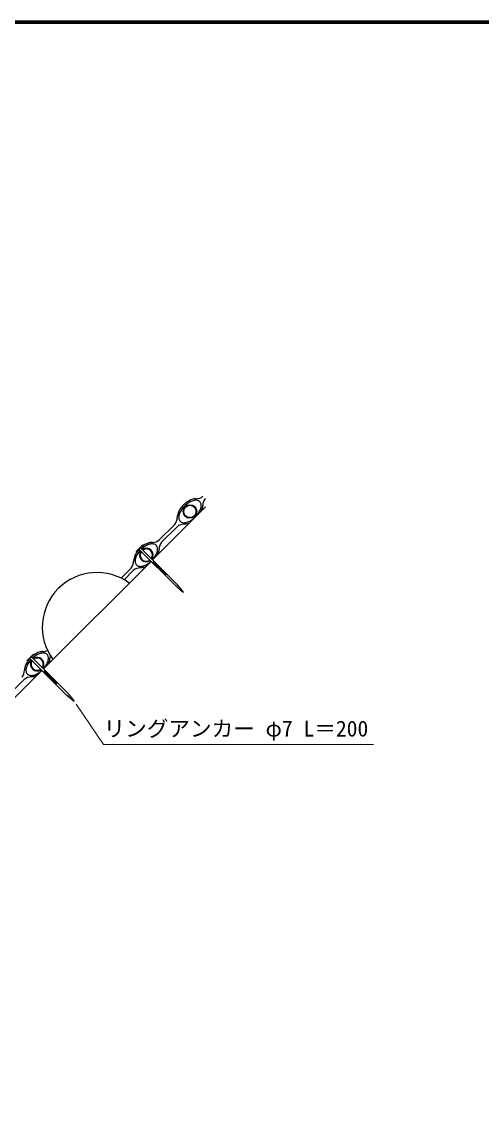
# Model space of a CAD drawing. Units: millimetres, scale not verified. Extents: x 200 to 8200, y 200 to 5825.
# Drawn here: x 2710 to 4200, y 2175 to 5740 of the extents above; entities that cross this region are included whole.
import ezdxf
from ezdxf.enums import TextEntityAlignment as Align

# ---------------------------------------------------------------- set-up
doc = ezdxf.new("R2010")
doc.units = ezdxf.units.MM
doc.header["$LTSCALE"] = 20
for name, color, linetype, lineweight in [('C-STR', 7, 'Continuous', 25), ('C-STR-HTXT', 1, 'Continuous', 13), ('C-TTL', 2, 'Continuous', 70)]:
    doc.layers.add(name, color=color, linetype=linetype, lineweight=lineweight)
doc.styles.add('ＭＳ ゴシック', font='')
doc.styles.get('ＭＳ ゴシック').set_extended_font_data('MS Gothic')

msp = doc.modelspace()

# ---------------------------------------------------------------- linework, layer by layer
at = {"layer": 'C-STR'}
for p, q in [((3230.04, 4171.65), (3227.27, 4168.41)), ((3232.98, 4174.75), (3230.04, 4171.65)), ((3236.08, 4177.69), (3232.98, 4174.75)), ((3236.52, 4171.21), (3233.81, 4168.37)), ((3239.32, 4180.46), (3236.08, 4177.69)), ((3239.36, 4173.92), (3236.52, 4171.21)), ((3242.66, 4183.03), (3239.32, 4180.46)), ((3242.31, 4176.47), (3239.36, 4173.92)), ((3245.36, 4178.84), (3242.31, 4176.47)), ((3246.08, 4185.39), (3242.66, 4183.03)), ((3248.47, 4181.03), (3245.36, 4178.84)), ((3249.57, 4187.51), (3246.08, 4185.39)), ((3251.62, 4183), (3248.47, 4181.03)), ((3253.09, 4189.38), (3249.57, 4187.51)), ((3254.8, 4184.75), (3251.62, 4183)), ((3256.62, 4190.99), (3253.09, 4189.38)), ((3257.96, 4186.27), (3254.8, 4184.75)), ((3260.12, 4192.33), (3256.62, 4190.99)), ((3261.11, 4187.53), (3257.96, 4186.27)), ((3263.59, 4193.38), (3260.12, 4192.33)), ((3264.19, 4188.54), (3261.11, 4187.53)), ((3266.99, 4194.14), (3263.59, 4193.38)), ((3267.2, 4189.28), (3264.19, 4188.54)), ((3270.29, 4194.61), (3266.99, 4194.14)), ((3270.12, 4189.74), (3267.2, 4189.28)), ((3272.91, 4189.94), (3270.12, 4189.74)), ((3273.48, 4194.77), (3270.29, 4194.61)), ((3275.56, 4189.85), (3272.91, 4189.94)), ((3278.04, 4189.49), (3275.56, 4189.85)), ((3280.35, 4188.86), (3278.04, 4189.49)), ((3282.45, 4187.95), (3280.35, 4188.86)), ((3284.34, 4186.79), (3282.45, 4187.95)), ((3286, 4185.37), (3284.34, 4186.79)), ((3287.42, 4185.37), (3286, 4183.71)), ((3288.59, 4181.82), (3287.42, 4183.71)), ((3289.49, 4179.71), (3288.59, 4181.82)), ((3290.12, 4177.41), (3289.49, 4179.71)), ((3290.48, 4174.92), (3290.12, 4177.41)), ((3290.38, 4169.48), (3290.57, 4172.27)), ((3290.57, 4172.27), (3290.48, 4174.92)), ((3295.34, 4171.31), (3295.4, 4172.84)), ((3295.35, 4168.91), (3295.34, 4171.31)), ((3132.9, 3996.95), (3304.7, 4168.74)), ((3213.12, 4137.44), (3212.96, 4134.26)), ((3213.12, 4137.44), (3212.96, 4134.26)), ((3213.12, 4137.44), (3212.96, 4134.26)), ((3213.12, 4137.44), (3212.96, 4134.26)), ((3213.59, 4140.74), (3213.12, 4137.44)), ((3213.59, 4140.74), (3213.12, 4137.44)), ((3213.59, 4140.74), (3213.12, 4137.44)), ((3214.35, 4144.14), (3213.59, 4140.74)), ((3215.4, 4147.61), (3214.35, 4144.14)), ((3216.74, 4151.11), (3215.4, 4147.61)), ((3218.35, 4154.64), (3216.74, 4151.11)), ((3217.99, 4137.61), (3217.79, 4134.82)), ((3217.99, 4137.61), (3217.79, 4134.82)), ((3218.45, 4140.53), (3217.99, 4137.61)), ((3218.45, 4140.53), (3217.99, 4137.61)), ((3218.45, 4140.53), (3217.99, 4137.61)), ((3220.22, 4158.16), (3218.35, 4154.64)), ((3219.19, 4143.54), (3218.45, 4140.53)), ((3220.2, 4146.63), (3219.19, 4143.54)), ((3221.46, 4149.77), (3220.2, 4146.63)), ((3222.34, 4161.65), (3220.22, 4158.16)), ((3222.98, 4152.93), (3221.46, 4149.77)), ((3224.7, 4165.07), (3222.34, 4161.65)), ((3224.73, 4156.11), (3222.98, 4152.93)), ((3227.27, 4168.41), (3224.7, 4165.07)), ((3226.7, 4159.26), (3224.73, 4156.11)), ((3228.89, 4162.37), (3226.7, 4159.26)), ((3231.26, 4165.42), (3228.89, 4162.37)), ((3233.81, 4168.37), (3231.26, 4165.42)), ((3269, 4133.18), (3271.84, 4135.89)), ((3271.84, 4135.89), (3274.55, 4138.73)), ((3274.55, 4138.73), (3277.1, 4141.68)), ((3277.1, 4141.68), (3279.48, 4144.72)), ((3279.48, 4144.72), (3281.66, 4147.83)), ((3281.66, 4147.83), (3283.64, 4150.99)), ((3283.64, 4150.99), (3285.39, 4154.16)), ((3285.39, 4154.16), (3286.9, 4157.33)), ((3286.9, 4157.33), (3288.17, 4160.47)), ((3288.17, 4160.47), (3289.17, 4163.56)), ((3289.17, 4163.56), (3289.91, 4166.57)), ((3289.91, 4166.57), (3290.38, 4169.48)), ((3291.62, 4155.66), (3292.87, 4158.76)), ((3292.87, 4158.76), (3293.98, 4162.19)), ((3293.98, 4162.19), (3294.81, 4165.58)), ((3294.81, 4165.58), (3295.35, 4168.91)), ((3132.9, 3996.95), (3240.45, 4104.49)), ((3154.67, 4061.33), (3204.98, 4111.64)), ((3161.97, 4054.04), (3212.27, 4104.35)), ((3217.79, 4134.82), (3217.88, 4132.17)), ((3217.79, 4134.82), (3217.88, 4132.17)), ((3217.88, 4132.17), (3218.24, 4129.69)), ((3217.88, 4132.17), (3218.24, 4129.69)), ((3218.24, 4129.69), (3218.87, 4127.38)), ((3218.24, 4129.69), (3218.87, 4127.38)), ((3218.24, 4129.69), (3218.87, 4127.38)), ((3218.24, 4129.69), (3218.87, 4127.38)), ((3218.87, 4127.38), (3219.78, 4125.28)), ((3218.87, 4127.38), (3219.78, 4125.28)), ((3218.87, 4127.38), (3219.78, 4125.28)), ((3218.87, 4127.38), (3219.78, 4125.28)), ((3218.87, 4127.38), (3219.78, 4125.28)), ((3219.78, 4125.28), (3219.97, 4124.97)), ((3219.78, 4125.28), (3219.97, 4124.97)), ((3219.78, 4125.28), (3220.94, 4123.39)), ((3219.78, 4125.28), (3219.97, 4124.97)), ((3220.94, 4123.39), (3222.36, 4121.73)), ((3222.36, 4121.73), (3224.02, 4120.31)), ((3224.02, 4120.31), (3225.91, 4119.15)), ((3225.6, 4119.34), (3225.91, 4119.15)), ((3225.6, 4119.34), (3225.91, 4119.15)), ((3225.91, 4119.15), (3228.02, 4118.24)), ((3225.91, 4119.15), (3228.02, 4118.24)), ((3225.91, 4119.15), (3228.02, 4118.24)), ((3228.02, 4118.24), (3230.32, 4117.61)), ((3228.02, 4118.24), (3230.32, 4117.61)), ((3228.02, 4118.24), (3230.32, 4117.61)), ((3228.02, 4118.24), (3230.32, 4117.61)), ((3230.32, 4117.61), (3232.81, 4117.25)), ((3230.32, 4117.61), (3232.81, 4117.25)), ((3230.32, 4117.61), (3232.81, 4117.25)), ((3230.32, 4117.61), (3232.81, 4117.25)), ((3236.42, 4112.39), (3232.51, 4112.23)), ((3232.81, 4117.25), (3235.46, 4117.16)), ((3232.81, 4117.25), (3235.46, 4117.16)), ((3235.46, 4117.16), (3238.25, 4117.35)), ((3238.82, 4112.38), (3236.42, 4112.39)), ((3238.25, 4117.35), (3241.16, 4117.82)), ((3242.15, 4112.92), (3238.82, 4112.38)), ((3241.16, 4117.82), (3244.17, 4118.56)), ((3245.54, 4113.75), (3242.15, 4112.92)), ((3244.17, 4118.56), (3247.26, 4119.57)), ((3248.97, 4114.86), (3245.54, 4113.75)), ((3247.26, 4119.57), (3250.4, 4120.83)), ((3252.07, 4116.11), (3248.97, 4114.86)), ((3250.4, 4120.83), (3253.57, 4122.34)), ((3253.57, 4122.34), (3256.74, 4124.09)), ((3256.74, 4124.09), (3259.9, 4126.07)), ((3259.9, 4126.07), (3263.01, 4128.25)), ((3263.01, 4128.25), (3266.05, 4130.63)), ((3266.05, 4130.63), (3269, 4133.18)), ((3079.75, 4023.87), (3101, 4045.13)), ((3102.04, 4044.09), (3080.79, 4022.83)), ((3088.62, 4030.22), (3085.85, 4026.99)), ((3089.15, 4030.78), (3088.62, 4030.22)), ((3088.94, 4030.98), (3208.98, 3911.01)), ((3093.89, 4035.93), (3213.93, 3915.96)), ((3094.66, 4036.27), (3094.1, 4035.73)), ((3097.9, 4039.04), (3094.66, 4036.27)), ((3097.94, 4032.5), (3097.63, 4032.2)), ((3101.24, 4041.61), (3097.9, 4039.04)), ((3100.89, 4035.05), (3097.94, 4032.5)), ((3103.94, 4037.42), (3100.89, 4035.05)), ((3102.04, 4044.09), (3101, 4045.13)), ((3104.66, 4043.96), (3101.24, 4041.61)), ((3107.05, 4039.61), (3103.94, 4037.42)), ((3108.15, 4046.09), (3104.66, 4043.96)), ((3110.2, 4041.58), (3107.05, 4039.61)), ((3111.67, 4047.96), (3108.15, 4046.09)), ((3113.37, 4043.33), (3110.2, 4041.58)), ((3115.19, 4049.57), (3111.67, 4047.96)), ((3116.54, 4044.85), (3113.37, 4043.33)), ((3118.7, 4050.91), (3115.19, 4049.57)), ((3119.68, 4046.11), (3116.54, 4044.85)), ((3122.17, 4051.96), (3118.7, 4050.91)), ((3122.77, 4047.12), (3119.68, 4046.11)), ((3125.57, 4052.72), (3122.17, 4051.96)), ((3125.78, 4047.86), (3122.77, 4047.12)), ((3128.87, 4053.19), (3125.57, 4052.72)), ((3128.7, 4048.32), (3125.78, 4047.86)), ((3131.49, 4048.52), (3128.7, 4048.32)), ((3132.05, 4053.35), (3128.87, 4053.19)), ((3134.13, 4048.43), (3131.49, 4048.52)), ((3136.62, 4048.07), (3134.13, 4048.43)), ((3138.92, 4047.43), (3136.62, 4048.07)), ((3141.03, 4046.53), (3138.92, 4047.43)), ((3142.92, 4045.37), (3141.03, 4046.53)), ((3144.58, 4043.95), (3142.92, 4045.37)), ((3146, 4043.95), (3144.58, 4042.29)), ((3147.16, 4040.4), (3146, 4042.29)), ((3148.07, 4038.29), (3147.16, 4040.4)), ((3148.7, 4035.99), (3148.07, 4038.29)), ((3149.06, 4033.5), (3148.7, 4035.99)), ((3148.96, 4028.06), (3149.15, 4030.85)), ((3149.15, 4030.85), (3149.06, 4033.5)), ((3153.92, 4029.88), (3153.98, 4031.42)), ((3153.93, 4027.49), (3153.92, 4029.88)), ((3071.7, 3996.02), (3071.54, 3992.83)), ((3072.17, 3999.32), (3071.7, 3996.02)), ((3072.93, 4002.72), (3072.17, 3999.32)), ((3073.98, 4006.18), (3072.93, 4002.72)), ((3075.32, 4009.69), (3073.98, 4006.18)), ((3076.93, 4013.22), (3075.32, 4009.69)), ((3076.56, 3996.19), (3076.37, 3993.4)), ((3076.56, 3996.19), (3076.37, 3993.4)), ((3076.37, 3993.4), (3076.46, 3990.75)), ((3076.37, 3993.4), (3076.46, 3990.75)), ((3077.03, 3999.1), (3076.56, 3996.19)), ((3078.8, 4016.74), (3076.93, 4013.22)), ((3077.77, 4002.12), (3077.03, 3999.1)), ((3078.78, 4005.2), (3077.77, 4002.12)), ((3080.04, 4008.34), (3078.78, 4005.2)), ((3080.92, 4020.22), (3078.8, 4016.74)), ((3080.79, 4022.83), (3079.75, 4023.87)), ((3081.55, 4011.51), (3080.04, 4008.34)), ((3083.28, 4023.65), (3080.92, 4020.22)), ((3083.31, 4014.69), (3081.55, 4011.51)), ((3085.85, 4026.99), (3083.28, 4023.65)), ((3085.28, 4017.84), (3083.31, 4014.69)), ((3087.46, 4020.95), (3085.28, 4017.84)), ((3089.84, 4024), (3087.46, 4020.95)), ((3092.39, 4026.95), (3089.84, 4024)), ((3092.68, 4027.25), (3092.39, 4026.95)), ((3132.84, 3997.01), (3133.13, 3997.31)), ((3133.13, 3997.31), (3135.68, 4000.26)), ((3135.68, 4000.26), (3138.06, 4003.3)), ((3138.06, 4003.3), (3140.24, 4006.41)), ((3140.24, 4006.41), (3142.22, 4009.57)), ((3142.22, 4009.57), (3143.97, 4012.74)), ((3143.97, 4012.74), (3145.48, 4015.91)), ((3145.48, 4015.91), (3146.74, 4019.05)), ((3146.74, 4019.05), (3147.75, 4022.14)), ((3147.75, 4022.14), (3148.49, 4025.15)), ((3148.49, 4025.15), (3148.96, 4028.06)), ((3150.2, 4014.24), (3151.45, 4017.34)), ((3151.45, 4017.34), (3152.56, 4020.77)), ((3152.56, 4020.77), (3153.39, 4024.16)), ((3153.39, 4024.16), (3153.93, 4027.49)), ((2779.35, 3643.39), (3127.95, 3992)), ((3030.89, 3937.56), (3063.55, 3970.22)), ((3040.4, 3932.47), (3070.85, 3962.93)), ((3076.46, 3990.75), (3076.82, 3988.27)), ((3076.46, 3990.75), (3076.82, 3988.27)), ((3076.82, 3988.27), (3077.45, 3985.96)), ((3076.82, 3988.27), (3077.45, 3985.96)), ((3077.45, 3985.96), (3078.36, 3983.86)), ((3077.45, 3985.96), (3078.36, 3983.86)), ((3078.36, 3983.86), (3079.52, 3981.97)), ((3078.36, 3983.86), (3078.55, 3983.55)), ((3079.52, 3981.97), (3080.94, 3980.31)), ((3080.94, 3980.31), (3082.6, 3978.89)), ((3082.6, 3978.89), (3084.49, 3977.72)), ((3084.18, 3977.91), (3084.49, 3977.72)), ((3084.49, 3977.72), (3086.6, 3976.82)), ((3084.49, 3977.72), (3086.6, 3976.82)), ((3086.6, 3976.82), (3088.9, 3976.19)), ((3086.6, 3976.82), (3088.9, 3976.19)), ((3088.9, 3976.19), (3091.39, 3975.82)), ((3088.9, 3976.19), (3091.39, 3975.82)), ((3091.39, 3975.82), (3094.03, 3975.74)), ((3091.39, 3975.82), (3094.03, 3975.74)), ((3095, 3970.97), (3093.47, 3970.9)), ((3094.03, 3975.74), (3096.83, 3975.93)), ((3097.39, 3970.96), (3095, 3970.97)), ((3096.83, 3975.93), (3099.74, 3976.4)), ((3100.73, 3971.49), (3097.39, 3970.96)), ((3098.93, 3962.97), (3127.95, 3992)), ((3099.74, 3976.4), (3102.75, 3977.14)), ((3104.12, 3972.33), (3100.73, 3971.49)), ((3102.75, 3977.14), (3105.84, 3978.14)), ((3107.55, 3973.44), (3104.12, 3972.33)), ((3105.84, 3978.14), (3108.98, 3979.41)), ((3110.65, 3974.69), (3107.55, 3973.44)), ((3108.98, 3979.41), (3112.15, 3980.92)), ((3112.15, 3980.92), (3115.32, 3982.67)), ((3115.32, 3982.67), (3118.47, 3984.65)), ((3118.47, 3984.65), (3121.59, 3986.83)), ((3121.59, 3986.83), (3124.63, 3989.21)), ((3124.63, 3989.21), (3127.58, 3991.76)), ((3127.58, 3991.76), (3127.89, 3992.06)), ((3133.62, 3986.33), (3138.57, 3991.28)), ((3136.24, 3983.71), (3141.19, 3988.66)), ((3138.86, 3981.1), (3143.81, 3986.05)), ((3141.48, 3978.48), (3146.43, 3983.43)), ((3144.1, 3975.86), (3149.05, 3980.81)), ((3146.72, 3973.24), (3151.67, 3978.19)), ((3149.34, 3970.63), (3154.29, 3975.58)), ((3151.95, 3968.01), (3156.9, 3972.96)), ((3154.57, 3965.39), (3159.52, 3970.34)), ((3157.19, 3962.78), (3162.14, 3967.73)), ((3159.81, 3960.16), (3164.76, 3965.11)), ((3162.43, 3957.54), (3167.38, 3962.49)), ((3165.05, 3954.92), (3170, 3959.87)), ((3167.67, 3952.31), (3172.62, 3957.26)), ((3170.29, 3949.69), (3175.23, 3954.64)), ((3172.9, 3947.07), (3177.85, 3952.02)), ((3228.08, 3894.75), (3208.98, 3911.01)), ((3230.2, 3896.88), (3213.93, 3915.96)), ((3228.08, 3894.75), (3232.68, 3892.28)), ((3232.68, 3892.28), (3230.2, 3896.88)), ((2726.2, 3670.31), (2747.45, 3691.57)), ((2726.2, 3670.31), (2747.45, 3691.57)), ((2748.49, 3690.54), (2727.24, 3669.27)), ((2748.49, 3690.54), (2727.24, 3669.27)), ((2732.3, 3673.44), (2729.73, 3670.1)), ((2735.06, 3676.67), (2732.3, 3673.44)), ((2735.59, 3677.23), (2735.06, 3676.67)), ((2735.39, 3677.43), (2855.43, 3557.46)), ((2735.39, 3677.43), (2855.43, 3557.46)), ((2738.84, 3673.4), (2736.29, 3670.44)), ((2739.13, 3673.7), (2738.84, 3673.4)), ((2740.34, 3682.38), (2860.38, 3562.41)), ((2740.34, 3682.38), (2860.38, 3562.41)), ((2741.11, 3682.72), (2740.54, 3682.18)), ((2744.34, 3685.48), (2741.11, 3682.72)), ((2744.39, 3678.94), (2744.08, 3678.65)), ((2747.68, 3688.06), (2744.34, 3685.48)), ((2747.34, 3681.49), (2744.39, 3678.94)), ((2750.38, 3683.87), (2747.34, 3681.49)), ((2748.49, 3690.54), (2747.45, 3691.58)), ((2748.49, 3690.54), (2747.45, 3691.58)), ((2751.11, 3690.41), (2747.68, 3688.06)), ((2753.49, 3686.05), (2750.38, 3683.87)), ((2754.59, 3692.53), (2751.11, 3690.41)), ((2756.65, 3688.03), (2753.49, 3686.05)), ((2758.11, 3694.41), (2754.59, 3692.53)), ((2759.82, 3689.78), (2756.65, 3688.03)), ((2761.64, 3696.02), (2758.11, 3694.41)), ((2762.99, 3691.29), (2759.82, 3689.78)), ((2765.15, 3697.35), (2761.64, 3696.02)), ((2766.13, 3692.56), (2762.99, 3691.29)), ((2768.62, 3698.41), (2765.15, 3697.35)), ((2769.22, 3693.56), (2766.13, 3692.56)), ((2772.01, 3699.17), (2768.62, 3698.41)), ((2772.23, 3694.3), (2769.22, 3693.56)), ((2775.32, 3699.63), (2772.01, 3699.17)), ((2775.14, 3694.77), (2772.23, 3694.3)), ((2777.93, 3694.96), (2775.14, 3694.77)), ((2778.5, 3699.8), (2775.32, 3699.63)), ((2780.58, 3694.88), (2777.93, 3694.96)), ((2783.07, 3694.52), (2780.58, 3694.88)), ((2785.37, 3693.88), (2783.07, 3694.52)), ((2787.48, 3692.98), (2785.37, 3693.88)), ((2789.37, 3691.81), (2787.48, 3692.98)), ((2791.03, 3690.39), (2789.37, 3691.81)), ((2792.45, 3690.39), (2791.03, 3688.73)), ((2793.61, 3686.84), (2792.45, 3688.73)), ((2794.51, 3684.74), (2793.61, 3686.84)), ((2795.15, 3682.43), (2794.51, 3684.74)), ((2794.94, 3671.6), (2795.4, 3674.51)), ((2795.51, 3679.95), (2795.15, 3682.43)), ((2795.4, 3674.51), (2795.59, 3677.3)), ((2795.59, 3677.3), (2795.51, 3679.95)), ((2799.84, 3670.6), (2800.38, 3673.94)), ((2800.37, 3676.33), (2800.43, 3677.87)), ((2800.38, 3673.94), (2800.37, 3676.33)), ((2718.15, 3642.47), (2717.98, 3639.28)), ((2718.15, 3642.47), (2717.98, 3639.28)), ((2718.61, 3645.77), (2718.15, 3642.47)), ((2719.37, 3649.17), (2718.61, 3645.77)), ((2720.43, 3652.63), (2719.37, 3649.17)), ((2721.76, 3656.14), (2720.43, 3652.63)), ((2723.37, 3659.67), (2721.76, 3656.14)), ((2723.01, 3642.64), (2722.82, 3639.85)), ((2723.01, 3642.64), (2722.82, 3639.85)), ((2722.82, 3639.85), (2722.9, 3637.2)), ((2722.82, 3639.85), (2722.9, 3637.2)), ((2722.9, 3637.2), (2723.27, 3634.71)), ((2722.9, 3637.2), (2723.27, 3634.71)), ((2723.48, 3645.55), (2723.01, 3642.64)), ((2725.25, 3663.19), (2723.37, 3659.67)), ((2724.22, 3648.56), (2723.48, 3645.55)), ((2725.22, 3651.65), (2724.22, 3648.56)), ((2726.49, 3654.79), (2725.22, 3651.65)), ((2727.37, 3666.67), (2725.25, 3663.19)), ((2727.24, 3669.27), (2726.2, 3670.31)), ((2727.24, 3669.27), (2726.2, 3670.31)), ((2728, 3657.96), (2726.49, 3654.79)), ((2729.73, 3670.1), (2727.37, 3666.67)), ((2729.75, 3661.13), (2728, 3657.96)), ((2731.73, 3664.29), (2729.75, 3661.13)), ((2733.91, 3667.4), (2731.73, 3664.29)), ((2736.29, 3670.44), (2733.91, 3667.4)), ((2745.47, 3609.52), (2774.4, 3638.44)), ((2771.08, 3635.65), (2774.03, 3638.21)), ((2774.03, 3638.21), (2774.34, 3638.5)), ((2779.29, 3643.45), (2779.58, 3643.75)), ((2779.58, 3643.75), (2782.13, 3646.71)), ((2780.07, 3632.78), (2785.02, 3637.73)), ((2780.07, 3632.78), (2785.02, 3637.73)), ((2782.13, 3646.71), (2784.5, 3649.75)), ((2784.5, 3649.75), (2786.69, 3652.86)), ((2786.69, 3652.86), (2788.66, 3656.01)), ((2788.66, 3656.01), (2790.41, 3659.19)), ((2790.41, 3659.19), (2791.93, 3662.36)), ((2791.93, 3662.36), (2793.19, 3665.5)), ((2793.19, 3665.5), (2794.2, 3668.59)), ((2794.2, 3668.59), (2794.94, 3671.6)), ((2796.64, 3660.69), (2797.89, 3663.79)), ((2797.89, 3663.79), (2799.01, 3667.21)), ((2799.01, 3667.21), (2799.84, 3670.6)), ((2426.37, 3290.41), (2745.47, 3609.52)), ((2666.99, 3559.06), (2717.29, 3609.37)), ((2723.27, 3634.71), (2723.9, 3632.41)), ((2723.27, 3634.71), (2723.9, 3632.41)), ((2723.9, 3632.41), (2724.8, 3630.3)), ((2723.9, 3632.41), (2724.8, 3630.3)), ((2724.8, 3630.3), (2725.33, 3629.45)), ((2724.8, 3630.3), (2725.97, 3628.41)), ((2725.97, 3628.41), (2727.39, 3626.75)), ((2727.39, 3626.75), (2729.05, 3625.34)), ((2729.05, 3625.34), (2730.94, 3624.17)), ((2730.09, 3624.7), (2730.94, 3624.17)), ((2730.63, 3624.36), (2730.94, 3624.17)), ((2730.94, 3624.17), (2733.04, 3623.27)), ((2730.94, 3624.17), (2733.04, 3623.27)), ((2730.94, 3624.17), (2733.04, 3623.27)), ((2730.94, 3624.17), (2733.04, 3623.27)), ((2733.04, 3623.27), (2735.35, 3622.63)), ((2733.04, 3623.27), (2735.35, 3622.63)), ((2735.35, 3622.63), (2737.83, 3622.27)), ((2735.35, 3622.63), (2737.83, 3622.27)), ((2737.83, 3622.27), (2740.48, 3622.19)), ((2737.83, 3622.27), (2740.48, 3622.19)), ((2741.45, 3617.42), (2739.91, 3617.35)), ((2740.48, 3622.19), (2743.27, 3622.38)), ((2740.48, 3622.19), (2743.27, 3622.38)), ((2743.84, 3617.41), (2741.45, 3617.42)), ((2743.27, 3622.38), (2746.18, 3622.85)), ((2747.18, 3617.94), (2743.84, 3617.41)), ((2746.18, 3622.85), (2749.2, 3623.59)), ((2750.57, 3618.77), (2747.18, 3617.94)), ((2749.2, 3623.59), (2752.28, 3624.59)), ((2753.99, 3619.89), (2750.57, 3618.77)), ((2752.28, 3624.59), (2755.42, 3625.85)), ((2757.09, 3621.14), (2753.99, 3619.89)), ((2755.42, 3625.85), (2758.59, 3627.37)), ((2758.59, 3627.37), (2761.77, 3629.12)), ((2761.77, 3629.12), (2764.92, 3631.09)), ((2764.92, 3631.09), (2768.03, 3633.28)), ((2768.03, 3633.28), (2771.08, 3635.65)), ((2782.69, 3630.16), (2787.64, 3635.11)), ((2782.69, 3630.16), (2787.64, 3635.11)), ((2785.31, 3627.54), (2790.26, 3632.49)), ((2785.31, 3627.54), (2790.26, 3632.49)), ((2787.93, 3624.93), (2792.88, 3629.87)), ((2787.93, 3624.93), (2792.88, 3629.87)), ((2790.54, 3622.31), (2795.49, 3627.26)), ((2790.54, 3622.31), (2795.49, 3627.26)), ((2793.16, 3619.69), (2798.11, 3624.64)), ((2793.16, 3619.69), (2798.11, 3624.64)), ((2795.78, 3617.07), (2800.73, 3622.02)), ((2795.78, 3617.07), (2800.73, 3622.02)), ((2798.4, 3614.46), (2803.35, 3619.41)), ((2798.4, 3614.46), (2803.35, 3619.41)), ((2801.02, 3611.84), (2805.97, 3616.79)), ((2801.02, 3611.84), (2805.97, 3616.79)), ((2803.64, 3609.22), (2808.59, 3614.17)), ((2803.64, 3609.22), (2808.59, 3614.17)), ((2806.26, 3606.6), (2811.21, 3611.55)), ((2806.26, 3606.6), (2811.21, 3611.55)), ((2808.88, 3603.99), (2813.83, 3608.94)), ((2808.88, 3603.99), (2813.83, 3608.94)), ((2811.49, 3601.37), (2816.44, 3606.32)), ((2811.49, 3601.37), (2816.44, 3606.32)), ((2814.11, 3598.75), (2819.06, 3603.7)), ((2814.11, 3598.75), (2819.06, 3603.7)), ((2816.73, 3596.14), (2821.68, 3601.09)), ((2816.73, 3596.14), (2821.68, 3601.09)), ((2819.35, 3593.52), (2824.3, 3598.47)), ((2819.35, 3593.52), (2824.3, 3598.47)), ((2874.53, 3541.2), (2855.43, 3557.46)), ((2874.53, 3541.2), (2855.43, 3557.46)), ((2876.65, 3543.32), (2860.38, 3562.41)), ((2876.65, 3543.32), (2860.38, 3562.41)), ((2874.53, 3541.2), (2879.12, 3538.73)), ((2874.53, 3541.2), (2879.12, 3538.73)), ((2879.12, 3538.73), (2876.65, 3543.32)), ((2879.12, 3538.73), (2876.65, 3543.32))]:
    msp.add_line(p, q, dxfattribs=at)
at = {"layer": 'C-STR', "color": 1}
for p, q in [((2801.55, 3686.5), (2801.54, 3686.53)), ((2801.54, 3686.53), (2801.55, 3686.5))]:
    msp.add_line(p, q, dxfattribs=at)
at = {"layer": 'C-STR', "color": 3}
for radius in [22, 20]:
    msp.add_circle((3254.07, 4153.66), radius, dxfattribs=at)
at = {"layer": 'C-STR'}
for centre, radius, start, end in [((3273.16, 4231.69), 36.92, 270.49011, 308.39775), ((3332.32, 4172.53), 36.92, 141.60225, 179.50989), ((3176.04, 4134.57), 36.92, 321.60225, 359.50989), ((3235.2, 4075.41), 36.92, 90.49011, 128.39775), ((3203.87, 4133.15), 9.16, 352.70811, 6.93648), ((3131.74, 4090.27), 36.92, 270.49011, 308.39775), ((3190.9, 4031.1), 36.92, 141.60225, 179.50989), ((3034.62, 3993.15), 36.92, 321.60225, 359.50989), ((3093.78, 3933.99), 36.92, 90.49011, 128.39775), ((3034.62, 3993.15), 36.92, 355.79364, 359.50989), ((3034.62, 3993.15), 36.92, 356.1067, 359.50989), ((3093.78, 3933.99), 36.92, 90.49011, 94.18943), ((3093.78, 3933.99), 36.92, 90.49011, 93.8933), ((2952.82, 3778.57), 177.08, 53.79741, 216.20259), ((2778.33, 3736.02), 36.22, 270.26738, 293.48364), ((2837.35, 3677.55), 36.92, 165.93269, 179.50989), ((2681.07, 3639.6), 36.92, 321.60225, 359.50989), ((2681.07, 3639.6), 36.92, 355.9961, 359.50989), ((2708.9, 3638.17), 9.16, 352.70811, 6.93648), ((2740.23, 3580.43), 36.92, 90.49011, 128.39775)]:
    msp.add_arc(centre, radius, start, end, dxfattribs=at)
at = {"layer": 'C-STR', "color": 3}
for centre, radius, start, end in [((3112.65, 4012.24), 22, 324.17352, 125.85987), ((3112.65, 4012.24), 20, 325.09832, 124.93507), ((3112.65, 4012.24), 22, 144.16813, 305.86526), ((3112.65, 4012.24), 20, 145.09238, 304.94101), ((2759.09, 3658.69), 22, 324.17352, 125.85987), ((2759.09, 3658.69), 20, 325.09832, 124.93507), ((2759.09, 3658.69), 22, 144.16813, 305.86526), ((2759.09, 3658.69), 20, 145.09238, 304.94101)]:
    msp.add_arc(centre, radius, start, end, dxfattribs=at)
at = {"layer": 'C-STR-HTXT'}
for p, q in [((2885.1, 3528.8), (2974.11, 3398.84)), ((2974.11, 3398.84), (3849.11, 3398.84))]:
    msp.add_line(p, q, dxfattribs=at)
at = {"layer": 'C-TTL'}
msp.add_lwpolyline([(200, 200), (8200, 200), (8200, 5740), (200, 5740)], close=True, dxfattribs=at)

# ---------------------------------------------------------------- texts
at = {"layer": 'C-STR-HTXT', "color": 7, "style": 'ＭＳ ゴシック'}
msp.add_text('リングアンカー φ7 L＝200', height=51.32, dxfattribs=at).set_placement((2974.11, 3408.84), align=Align.BOTTOM_LEFT)

doc.saveas('drawing.dxf')
